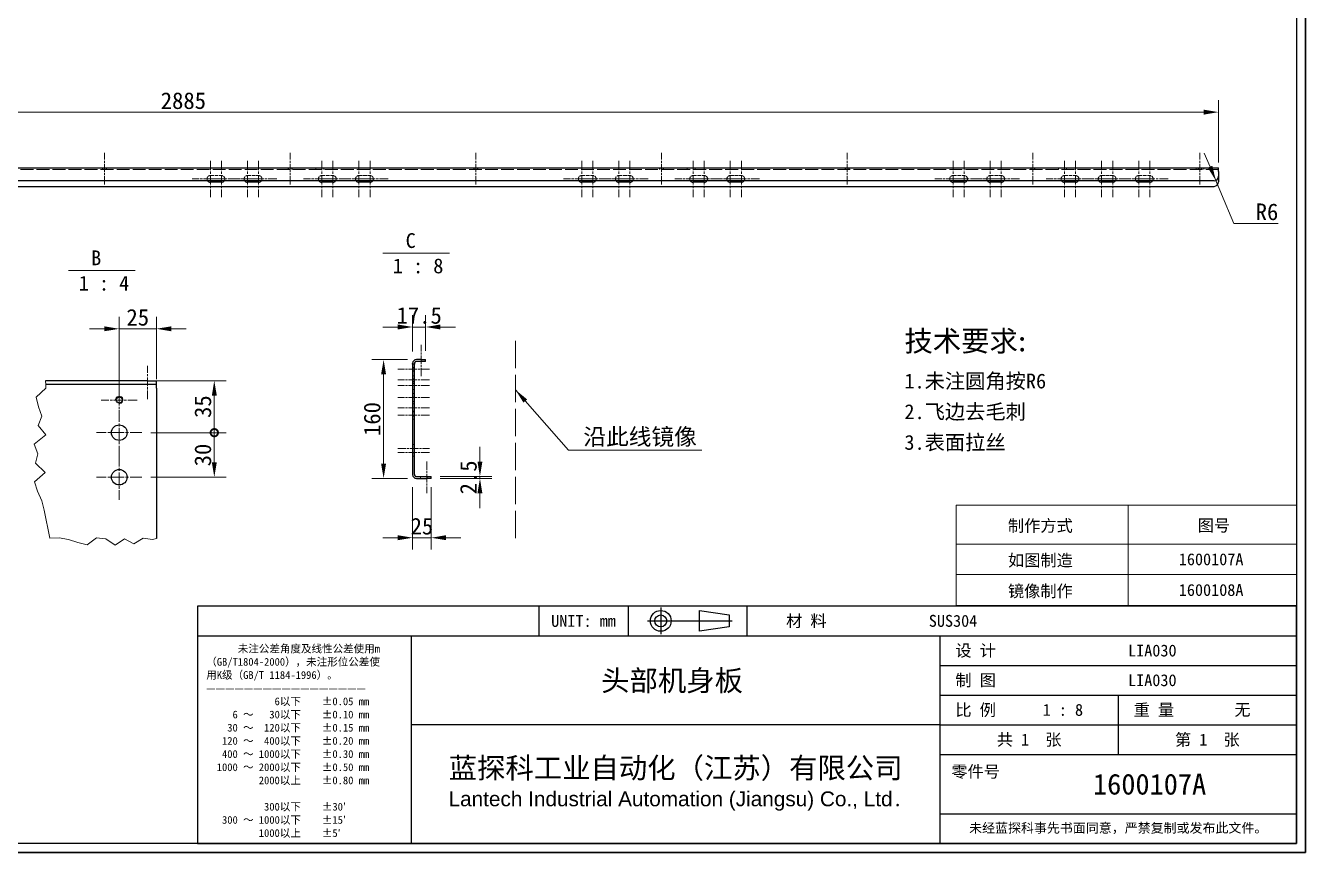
# Model space of a CAD drawing. Header units: millimetres. Extents: x 48 to 3316, y 44 to 2332.
# Drawn here: x 1593 to 3316, y 44 to 1158 of the extents above; entities that cross this region are included whole.
import ezdxf
from ezdxf.enums import TextEntityAlignment as Align

# ---------------------------------------------------------------- set-up
doc = ezdxf.new("R2010")
doc.units = ezdxf.units.MM
doc.header["$LTSCALE"] = 8
doc.linetypes.add('CHAIN', pattern=[0.3543, 0.2362, -0.0295, 0.0591, -0.0295])
doc.linetypes.add('DASHED', pattern=[0.2067, 0.1654, -0.0413])
for name, color, linetype, lineweight in [('1', 7, 'Continuous', 18), ('可见 (ISO)', 7, 'Continuous', 25), ('可见窄的 (ISO)', 7, 'Continuous', 18), ('图框 (ISO)', 7, 'Continuous', 35), ('标题 (ISO)', 7, 'Continuous', 25), ('草图几何图元 (ISO)', 7, 'Continuous', 18)]:
    doc.layers.add(name, color=color, linetype=linetype, lineweight=lineweight)
for name, color, linetype, lineweight, true_color in [('中心标记 (ISO)', 1, 'CHAIN', 18, 0xff0000), ('中心线 (ISO)', 1, 'CHAIN', 18, 0xff0000), ('尺寸 (ISO)', 7, 'Continuous', 18, 0x008000), ('折线 (ISO)', 7, 'Continuous', 18, 0x008000), ('符号 (ISO)', 7, 'Continuous', 18, 0x008000), ('隐藏 (ISO)', 5, 'DASHED', 18, 0x0000ff)]:
    doc.layers.add(name, color=color, linetype=linetype, lineweight=lineweight, true_color=true_color)
doc.styles.add('HZ_33', font='simfang.ttf')
doc.styles.add('文本样式164', font='SimSun.ttf')
doc.styles.add('文本样式165', font='SimSun.ttf')
doc.styles.add('文本样式74', font='SimSun.ttf')
doc.styles.add('最新国标', font='simfang.ttf')
doc.styles.add('注释文本 (ISO)', font='simfang.ttf')
doc.dimstyles.new('默认 (GB)', dxfattribs={"dimscale": 8, "dimtxt": 2.8, "dimasz": 2.5, "dimexe": 2, "dimexo": 1.5, "dimgap": 0.5, "dimtad": 1, "dimtoh": 1, "dimdsep": 46, "dimtxsty": '最新国标', "dimcen": 0.09, "dimdle": 10, "dimclrd": 256, "dimclre": 256, "dimclrt": 256, "dimaunit": 1, "dimadec": 3, "dimazin": 2, "dimtfac": 0.535714, "dimtdec": 3, "dimtmove": 0, "dimatfit": 3, "dimfxl": 0, "dimtolj": 1, "dimlwd": -1, "dimlwe": -1, "dimarcsym": 0})
doc.dimstyles.new('默认 (GB)$7', dxfattribs={"dimscale": 8, "dimtxt": 2.8, "dimasz": 2.5, "dimexe": 2, "dimexo": 1.5, "dimgap": 0.5, "dimtad": 1, "dimtoh": 1, "dimdsep": 46, "dimtxsty": '最新国标', "dimcen": 0.09, "dimdle": 10, "dimclrd": 256, "dimclre": 256, "dimclrt": 256, "dimaunit": 1, "dimadec": 3, "dimazin": 2, "dimtfac": 0.535714, "dimtdec": 3, "dimtmove": 0, "dimatfit": 3, "dimfxl": 0, "dimtolj": 1, "dimlwd": -1, "dimlwe": -1, "dimarcsym": 0})

# ---------------------------------------------------------------- blocks, each defined once
blk = doc.blocks.new('图框 最新国标')
at = {"layer": '图框 (ISO)'}
for p, q in [((414.5, 291.5), (414.5, 5.5)), ((414.5, 5.5), (6, 5.5))]:
    blk.add_line(p, q, dxfattribs=at)
at = {"layer": '图框 (ISO)', "color": 7, "linetype": 'Continuous', "lineweight": 25}
for p, q in [((413, 290), (413, 7)), ((413, 290), (413, 7)), ((413, 7), (6, 7)), ((413, 7), (18, 7))]:
    blk.add_line(p, q, dxfattribs=at)
at = {"layer": '图框 (ISO)', "style": '文本样式74'}
blk.add_attdef('零件代号_001', (42.82, 287.25), '', height=2.5, rotation=180, dxfattribs=at)
blk = doc.blocks.new('标题栏 最新国标')
at = {"layer": '标题 (ISO)'}
for p, q in [((381.98, -183.84), (196.98, -183.84)), ((196.98, -183.84), (196.98, -223.84)), ((254.48, -183.84), (254.48, -188.84)), ((269.48, -183.84), (269.48, -188.84)), ((281.48, -188.09), (281.48, -184.59)), ((281.48, -184.59), (286.48, -185.34)), ((289.48, -183.84), (289.48, -188.84)), ((381.98, -223.84), (381.98, -183.84)), ((383.48, -183.84), (383.48, -225.34)), ((286.48, -187.34), (281.48, -188.09)), ((286.48, -185.34), (286.48, -187.34)), ((196.98, -188.84), (381.98, -188.84)), ((232.98, -188.84), (232.98, -223.84)), ((321.98, -188.84), (321.98, -223.84)), ((321.98, -193.84), (381.98, -193.84)), ((321.98, -198.84), (381.98, -198.84)), ((351.98, -198.84), (351.98, -208.84)), ((321.98, -203.84), (232.98, -203.84)), ((321.98, -203.84), (381.98, -203.84)), ((321.98, -208.84), (381.98, -208.84)), ((321.98, -218.84), (381.98, -218.84)), ((196.98, -223.84), (381.98, -223.84)), ((383.48, -225.34), (196.98, -225.34))]:
    blk.add_line(p, q, dxfattribs=at)
at = {"layer": '标题 (ISO)', "linetype": 'CHAIN', "ltscale": 5.000333}
blk.add_line((274.98, -184.09), (274.98, -188.59), dxfattribs=at)
at = {"layer": '标题 (ISO)', "linetype": 'CHAIN', "ltscale": 15.834605}
blk.add_line((272.73, -186.34), (286.98, -186.34), dxfattribs=at)
at = {"layer": '标题 (ISO)'}
for radius in [1.75, 1]:
    blk.add_circle((274.98, -186.34), radius, dxfattribs=at)
at = {"layer": '1', "style": '文本样式164'}
for s, p in [('材 料', (299.48, -186.34)), ('UNIT: mm', (261.98, -186.34)), ('设 计', (327.98, -191.34)), ('制 图', (327.98, -196.34)), ('比 例', (327.98, -201.34)), ('重 量', (357.98, -201.34)), ('共 1  张', (336.98, -206.34)), ('第 1  张', (366.98, -206.34))]:
    blk.add_text(s, height=2, dxfattribs=at).set_placement(p, align=Align.MIDDLE_CENTER)
at = {"layer": '标题 (ISO)', "style": '注释文本 (ISO)'}
for s, insert, char_height, attachment_point, line_spacing_factor in [('\\fSimSun|b0|i0;{\\H1.3000;      未注公差角度及线性公差使用m\\P}\\fSimSun|b0|i0;{\\H1.3000;（GB/T1804-2000），未注形位公差使\\P}\\fSimSun|b0|i0;{\\H1.3000;用K级（GB/T 1184-1996）。\\P}\\fSimSun|b0|i0;{\\H1.3000;—————————————————\\P}\\fSimSun|b0|i0;{\\H1.3000;             6以下    ±0.05 mm\\P}\\fSimSun|b0|i0;{\\H1.3000;     6 ～   30以下    ±0.10 mm\\P}\\fSimSun|b0|i0;{\\H1.3000;    30 ～  120以下    ±0.15 mm\\P}\\fSimSun|b0|i0;{\\H1.3000;   120 ～  400以下    ±0.20 mm\\P}\\fSimSun|b0|i0;{\\H1.3000;   400 ～ 1000以下    ±0.30 mm\\P}\\fSimSun|b0|i0;{\\H1.3000;  1000 ～ 2000以下    ±0.50 mm\\P}\\fSimSun|b0|i0;{\\H1.3000;          2000以上    ±0.80 mm\\P}\\fSimSun|b0|i0;{\\H1.3000;\\P}\\fSimSun|b0|i0;{\\H1.3000;           300以下    ±30′\\P}\\fSimSun|b0|i0;{\\H1.3000;   300 ～ 1000以下    ±15′\\P}\\fSimSun|b0|i0;{\\H1.3000;          1000以上    ±5′}', (198.48, -206.63), 1.3, 4, 1.023913), ('{\\fMicrosoft YaHei|b0|i0|c134|p34;\\H1.75x;蓝探科工业自动化（江苏）有限公司\\P\\fArial|b0|i0|c0|p34;\\H0.71429x;Lantech Industrial Automation (Jiangsu) Co., Ltd\\fFangSong|b0|i0|c134|p49;.\\H1.15195x; }', (277.48, -213.84), 2, 5, 0.978695)]:
    blk.add_mtext(s, dxfattribs=dict(at, insert=insert, char_height=char_height, attachment_point=attachment_point, line_spacing_factor=line_spacing_factor))
at = {"layer": '标题 (ISO)', "attachment_point": 5, "style": '注释文本 (ISO)'}
for s, insert, char_height in [('\\fFangSong|b0|i0;零件号', (327.98, -211.84), 2), ('\\fSimSun|b0|i0;{\\H1.6000;未经蓝探科事先书面同意，严禁复制或发布此文件。}', (351.98, -221.34), 1.6)]:
    blk.add_mtext(s, dxfattribs=dict(at, insert=insert, char_height=char_height))
at = {"layer": '标题 (ISO)'}
for tag, p, height, style in [('材料_001', (320.09, -187.33), 2, '注释文本 (ISO)'), ('设计人_001', (353.63, -192.33), 2, '注释文本 (ISO)'), ('库存编号_001', (264.95, -198.14), 3.5, '文本样式165'), ('设计人_001', (353.63, -197.33), 2, '注释文本 (ISO)'), ('视图比例_001', (339.26, -202.33), 2, '注释文本 (ISO)'), ('质量\\P3;_001', (371.53, -202.3), 2, '注释文本 (ISO)'), ('零件代号_001', (347.74, -215.59), 3.5, '文本样式165')]:
    blk.add_attdef(tag, p, '', height=height, dxfattribs=dict(at, style=style))
blk = doc.blocks.new('*D5')
at = {"layer": 'Defpoints', "color": 0, "transparency": 16777216}
for p in [(2131.4, 752.1), (2113.9, 707.1), (2131.4, 708.1)]:
    blk.add_point(p, dxfattribs=at)
at = {"layer": '尺寸 (ISO)', "color": 116, "true_color": 0x00803f, "transparency": 16777216}
for p, q in [((2113.9, 719.1), (2113.9, 768.1)), ((2131.4, 720.1), (2131.4, 768.1)), ((2093.9, 752.1), (2073.9, 752.1)), ((2113.9, 752.1), (2131.4, 752.1)), ((2151.4, 752.1), (2171.4, 752.1))]:
    blk.add_line(p, q, dxfattribs=at)
for points in [[(2093.9, 755.5), (2093.9, 748.8), (2113.9, 752.1)], [(2151.4, 755.5), (2151.4, 748.8), (2131.4, 752.1)]]:
    blk.add_solid(points, dxfattribs=at)
at = {"layer": '尺寸 (ISO)', "transparency": 16777216, "insert": (2122.7, 767.5), "char_height": 22.4, "attachment_point": 5, "style": '最新国标'}
blk.add_mtext('\\A1;17.5', dxfattribs=at)
blk = doc.blocks.new('*D6')
at = {"layer": 'Defpoints', "color": 0, "transparency": 16777216}
for p in [(2113.9, 548.1), (2138.9, 548.1), (2138.9, 468.1)]:
    blk.add_point(p, dxfattribs=at)
at = {"layer": '尺寸 (ISO)', "color": 116, "true_color": 0x00803f, "transparency": 16777216}
for p, q in [((2113.9, 536.1), (2113.9, 452.1)), ((2138.9, 536.1), (2138.9, 452.1)), ((2093.9, 468.1), (2073.9, 468.1)), ((2113.9, 468.1), (2138.9, 468.1)), ((2158.9, 468.1), (2178.9, 468.1))]:
    blk.add_line(p, q, dxfattribs=at)
for points in [[(2093.9, 471.5), (2093.9, 464.8), (2113.9, 468.1)], [(2158.9, 471.5), (2158.9, 464.8), (2138.9, 468.1)]]:
    blk.add_solid(points, dxfattribs=at)
at = {"layer": '尺寸 (ISO)', "transparency": 16777216, "insert": (2126.4, 483.5), "char_height": 22.4, "attachment_point": 5, "style": '最新国标'}
blk.add_mtext('\\A1;25', dxfattribs=at)
blk = doc.blocks.new('*D21')
at = {"layer": 'Defpoints', "color": 0, "transparency": 16777216}
for p in [(3199, 1041.7), (411.4, 961.7), (3199, 961.7)]:
    blk.add_point(p, dxfattribs=at)
at = {"layer": '尺寸 (ISO)', "color": 116, "true_color": 0x00803f, "transparency": 16777216}
for p, q in [((411.4, 973.7), (411.4, 1057.7)), ((3199, 973.7), (3199, 1057.7)), ((431.4, 1041.7), (3179, 1041.7))]:
    blk.add_line(p, q, dxfattribs=at)
for points in [[(431.4, 1045), (431.4, 1038.3), (411.4, 1041.7)], [(3179, 1045), (3179, 1038.3), (3199, 1041.7)]]:
    blk.add_solid(points, dxfattribs=at)
at = {"layer": '尺寸 (ISO)', "transparency": 16777216, "insert": (1805.2, 1057), "char_height": 22.4, "attachment_point": 5, "style": '最新国标'}
blk.add_mtext('\\A1;2885', dxfattribs=at)
blk = doc.blocks.new('*D22')
at = {"layer": 'Defpoints', "color": 0, "transparency": 16777216}
for p in [(3193, 955.2), (3195.3, 949.6)]:
    blk.add_point(p, dxfattribs=at)
at = {"layer": '尺寸 (ISO)', "color": 116, "true_color": 0x00803f, "transparency": 16777216}
for p, q in [((3187.6, 968.1), (3179.9, 986.5)), ((3193, 955.2), (3195.3, 949.6)), ((3195.3, 949.6), (3203, 931.2)), ((3219.5, 891.8), (3203, 931.2)), ((3279.3, 891.8), (3219.5, 891.8))]:
    blk.add_line(p, q, dxfattribs=at)
blk.add_solid([(3190.7, 969.4), (3184.5, 966.8), (3195.3, 949.6)], dxfattribs=at)
at = {"layer": '尺寸 (ISO)', "transparency": 16777216, "insert": (3264.3, 907.2), "char_height": 22.4, "attachment_point": 5, "style": '最新国标'}
blk.add_mtext('\\A1;R6', dxfattribs=at)
blk = doc.blocks.new('表格1')
at = {"layer": '符号 (ISO)'}
for p, q in [((355.72, 63.99), (413, 63.99)), ((355.72, 63.99), (355.72, 57.45)), ((384.65, 63.99), (384.65, 57.45)), ((413, 63.99), (413, 57.45)), ((355.72, 57.45), (413, 57.45)), ((355.72, 57.45), (355.72, 47.1)), ((384.65, 57.45), (384.65, 47.1)), ((413, 57.45), (413, 47.1)), ((355.72, 52.33), (413, 52.33)), ((355.72, 47.1), (413, 47.1))]:
    blk.add_line(p, q, dxfattribs=at)
at = {"layer": '符号 (ISO)', "char_height": 2, "attachment_point": 7, "style": '注释文本 (ISO)'}
for s, insert in [('制作方式', (364.43, 59.31)), ('图号', (396.37, 59.37)), ('如图制造', (364.44, 53.49)), ('1600107A', (393.19, 53.85)), ('镜像制作', (364.43, 48.3)), ('1600108A', (393.19, 48.68))]:
    blk.add_mtext(s, dxfattribs=dict(at, insert=insert))
blk = doc.blocks.new('_DotSmall')
at = {"color": 0, "linetype": 'ByBlock', "const_width": 0.5}
blk.add_lwpolyline([(-0.0625, 0, 1), (0.0625, 0, 1)], format="xyb", close=True, dxfattribs=at)
blk = doc.blocks.new('*D35')
at = {"layer": 'Defpoints', "color": 0, "transparency": 16777216}
for p in [(1749.3, 609.7), (1846.8, 609.7), (1749.3, 549.7)]:
    blk.add_point(p, dxfattribs=at)
at = {"layer": '尺寸 (ISO)', "color": 116, "true_color": 0x00803f, "transparency": 16777216}
for p, q in [((1761.3, 609.7), (1862.8, 609.7)), ((1846.8, 569.7), (1846.8, 609.7)), ((1761.3, 549.7), (1862.8, 549.7))]:
    blk.add_line(p, q, dxfattribs=at)
blk.add_solid([(1843.5, 569.7), (1850.2, 569.7), (1846.8, 549.7)], dxfattribs=at)
at = {"layer": '尺寸 (ISO)', "color": 116, "true_color": 0x00803f, "transparency": 16777216, "xscale": 20, "yscale": 20, "zscale": 20, "rotation": 90}
blk.add_blockref('_DotSmall', (1846.8, 609.7), dxfattribs=at)
at = {"layer": '尺寸 (ISO)', "transparency": 16777216, "insert": (1831.5, 579.6), "char_height": 22.4, "attachment_point": 5, "rotation": 90, "style": '最新国标'}
blk.add_mtext('\\A1;30', dxfattribs=at)
blk = doc.blocks.new('*D36')
at = {"layer": 'Defpoints', "color": 0, "transparency": 16777216}
for p in [(1756.8, 679.7), (1846.8, 679.7), (1749.3, 609.7)]:
    blk.add_point(p, dxfattribs=at)
at = {"layer": '尺寸 (ISO)', "color": 116, "true_color": 0x00803f, "transparency": 16777216}
for p, q in [((1768.8, 679.7), (1862.8, 679.7)), ((1846.8, 609.7), (1846.8, 659.7)), ((1761.3, 609.7), (1862.8, 609.7))]:
    blk.add_line(p, q, dxfattribs=at)
blk.add_solid([(1843.5, 659.7), (1850.2, 659.7), (1846.8, 679.7)], dxfattribs=at)
at = {"layer": '尺寸 (ISO)', "color": 116, "true_color": 0x00803f, "transparency": 16777216, "xscale": 20, "yscale": 20, "zscale": 20, "rotation": 270}
blk.add_blockref('_DotSmall', (1846.8, 609.7), dxfattribs=at)
at = {"layer": '尺寸 (ISO)', "transparency": 16777216, "insert": (1831.5, 644.8), "char_height": 22.4, "attachment_point": 5, "rotation": 90, "style": '最新国标'}
blk.add_mtext('\\A1;35', dxfattribs=at)
blk = doc.blocks.new('*D37')
at = {"layer": 'Defpoints', "color": 0, "transparency": 16777216}
for p in [(1768.8, 749.7), (1768.8, 669.7), (1718.8, 640.2)]:
    blk.add_point(p, dxfattribs=at)
at = {"layer": '尺寸 (ISO)', "color": 116, "true_color": 0x00803f, "transparency": 16777216}
for p, q in [((1718.8, 652.2), (1718.8, 765.7)), ((1768.8, 681.7), (1768.8, 765.7)), ((1698.8, 749.7), (1678.8, 749.7)), ((1718.8, 749.7), (1738.8, 749.7)), ((1738.8, 749.7), (1748.8, 749.7)), ((1768.8, 749.7), (1748.8, 749.7)), ((1788.8, 749.7), (1808.8, 749.7))]:
    blk.add_line(p, q, dxfattribs=at)
for points in [[(1698.8, 753), (1698.8, 746.4), (1718.8, 749.7)], [(1788.8, 753), (1788.8, 746.4), (1768.8, 749.7)]]:
    blk.add_solid(points, dxfattribs=at)
at = {"layer": '尺寸 (ISO)', "transparency": 16777216, "insert": (1743.8, 765), "char_height": 22.4, "attachment_point": 5, "style": '最新国标'}
blk.add_mtext('\\A1;25', dxfattribs=at)
blk = doc.blocks.new('*D66')
at = {"layer": 'Defpoints', "color": 0, "transparency": 16777216}
for p in [(2118.9, 708.1), (2074.8, 548.1), (2118.9, 548.1)]:
    blk.add_point(p, dxfattribs=at)
at = {"layer": '尺寸 (ISO)', "color": 116, "true_color": 0x00803f, "transparency": 16777216}
for p, q in [((2106.9, 708.1), (2058.8, 708.1)), ((2074.8, 688.1), (2074.8, 568.1)), ((2106.9, 548.1), (2058.8, 548.1))]:
    blk.add_line(p, q, dxfattribs=at)
for points in [[(2071.4, 688.1), (2078.1, 688.1), (2074.8, 708.1)], [(2071.4, 568.1), (2078.1, 568.1), (2074.8, 548.1)]]:
    blk.add_solid(points, dxfattribs=at)
at = {"layer": '尺寸 (ISO)', "transparency": 16777216, "insert": (2059.4, 628.1), "char_height": 22.4, "attachment_point": 5, "rotation": 90, "style": '最新国标'}
blk.add_mtext('\\A1;160', dxfattribs=at)
blk = doc.blocks.new('*D68')
at = {"layer": 'Defpoints', "color": 0, "transparency": 16777216}
for p in [(2138.9, 550.6), (2138.9, 548.1), (2204.5, 548.1)]:
    blk.add_point(p, dxfattribs=at)
at = {"layer": '尺寸 (ISO)', "color": 116, "true_color": 0x00803f, "transparency": 16777216}
for p, q in [((2204.5, 570.6), (2204.5, 590.6)), ((2150.9, 550.6), (2220.5, 550.6)), ((2150.9, 548.1), (2220.5, 548.1)), ((2204.5, 550.6), (2204.5, 548.1)), ((2204.5, 528.1), (2204.5, 508.1))]:
    blk.add_line(p, q, dxfattribs=at)
for points in [[(2201.2, 570.6), (2207.8, 570.6), (2204.5, 550.6)], [(2201.2, 528.1), (2207.8, 528.1), (2204.5, 548.1)]]:
    blk.add_solid(points, dxfattribs=at)
at = {"layer": '尺寸 (ISO)', "transparency": 16777216, "insert": (2189.1, 549.4), "char_height": 22.4, "attachment_point": 5, "rotation": 90, "style": '最新国标'}
blk.add_mtext('\\A1;2.5', dxfattribs=at)

msp = doc.modelspace()

# ---------------------------------------------------------------- linework, layer by layer
at = {"layer": '中心标记 (ISO)', "ltscale": 6.806046}
for p, q in [((1841.497, 976.1724), (1841.497, 927.1724)), ((1856.497, 976.1724), (1856.497, 927.1724)), ((1891.497, 976.1724), (1891.497, 927.1724)), ((1906.497, 976.1724), (1906.497, 927.1724)), ((1991.497, 976.1724), (1991.497, 927.1724)), ((2006.497, 976.1724), (2006.497, 927.1724)), ((2041.497, 976.1724), (2041.497, 927.1724)), ((2056.497, 976.1724), (2056.497, 927.1724)), ((2341.497, 976.1724), (2341.497, 927.1724)), ((2356.497, 976.1724), (2356.497, 927.1724)), ((2391.497, 976.1724), (2391.497, 927.1724)), ((2406.497, 976.1724), (2406.497, 927.1724)), ((2491.497, 976.1724), (2491.497, 927.1724)), ((2506.497, 976.1724), (2506.497, 927.1724)), ((2541.497, 976.1724), (2541.497, 927.1724)), ((2556.497, 976.1724), (2556.497, 927.1724)), ((2841.497, 976.1724), (2841.497, 927.1724)), ((2856.497, 976.1724), (2856.497, 927.1724)), ((2891.497, 976.1724), (2891.497, 927.1724)), ((2906.497, 976.1724), (2906.497, 927.1724)), ((2991.497, 976.1724), (2991.497, 927.1724)), ((3006.497, 976.1724), (3006.497, 927.1724)), ((3041.497, 976.1724), (3041.497, 927.1724)), ((3056.497, 976.1724), (3056.497, 927.1724)), ((3091.497, 976.1724), (3091.497, 927.1724)), ((3106.497, 976.1724), (3106.497, 927.1724))]:
    msp.add_line(p, q, dxfattribs=at)
at = {"layer": '中心标记 (ISO)', "ltscale": 6.180991}
for p, q in [((1861.497, 951.6724), (1816.997, 951.6724)), ((1880.997, 951.6724), (1836.497, 951.6724)), ((1911.497, 951.6724), (1866.997, 951.6724)), ((1930.997, 951.6724), (1886.497, 951.6724)), ((2011.497, 951.6724), (1966.997, 951.6724)), ((2030.997, 951.6724), (1986.497, 951.6724)), ((2061.497, 951.6724), (2016.997, 951.6724)), ((2080.997, 951.6724), (2036.497, 951.6724)), ((2361.497, 951.6724), (2316.997, 951.6724)), ((2380.997, 951.6724), (2336.497, 951.6724)), ((2411.497, 951.6724), (2366.997, 951.6724)), ((2430.997, 951.6724), (2386.497, 951.6724)), ((2511.497, 951.6724), (2466.997, 951.6724)), ((2530.997, 951.6724), (2486.497, 951.6724)), ((2561.497, 951.6724), (2516.997, 951.6724)), ((2580.997, 951.6724), (2536.497, 951.6724)), ((2861.497, 951.6724), (2816.997, 951.6724)), ((2880.997, 951.6724), (2836.497, 951.6724)), ((2911.497, 951.6724), (2866.997, 951.6724)), ((2930.997, 951.6724), (2886.497, 951.6724)), ((3011.497, 951.6724), (2966.997, 951.6724)), ((3030.997, 951.6724), (2986.497, 951.6724)), ((3061.497, 951.6724), (3016.997, 951.6724)), ((3080.997, 951.6724), (3036.497, 951.6724)), ((3111.497, 951.6724), (3066.997, 951.6724)), ((3130.997, 951.6724), (3086.497, 951.6724))]:
    msp.add_line(p, q, dxfattribs=at)
at = {"layer": '中心标记 (ISO)', "ltscale": 6.70437}
for p, q in [((1718.8409, 677.8492), (1718.8409, 629.5812)), ((1742.9749, 653.7152), (1694.7069, 653.7152))]:
    msp.add_line(p, q, dxfattribs=at)
at = {"layer": '中心标记 (ISO)', "ltscale": 8.472857}
for p, q in [((1718.8409, 640.2152), (1718.8409, 579.2152)), ((1749.3409, 609.7152), (1688.3409, 609.7152)), ((1718.8409, 580.2152), (1718.8409, 519.2152)), ((1749.3409, 549.7152), (1688.3409, 549.7152))]:
    msp.add_line(p, q, dxfattribs=at)
at = {"layer": '中心线 (ISO)', "ltscale": 5.903189}
for p, q in [((1698.997, 944.1724), (1698.997, 986.6724)), ((1948.997, 944.1724), (1948.997, 986.6724)), ((2198.997, 944.1724), (2198.997, 986.6724)), ((2448.997, 944.1724), (2448.997, 986.6724)), ((2698.997, 944.1724), (2698.997, 986.6724)), ((2948.997, 944.1724), (2948.997, 986.6724)), ((3173.997, 944.1724), (3173.997, 986.6724)), ((2125.4178, 685.6447), (2125.4178, 728.1447)), ((2136.4178, 695.1447), (2093.9178, 695.1447)), ((2136.4178, 681.0447), (2093.9178, 681.0447)), ((2136.4178, 673.1447), (2093.9178, 673.1447)), ((2136.4178, 657.1447), (2093.9178, 657.1447)), ((2136.4178, 643.1447), (2093.9178, 643.1447)), ((2136.4178, 633.2447), (2093.9178, 633.2447)), ((2093.9178, 588.1447), (2136.4178, 588.1447)), ((2136.4178, 583.1447), (2093.9178, 583.1447)), ((2132.9178, 570.6447), (2132.9178, 528.1447))]:
    msp.add_line(p, q, dxfattribs=at)
at = {"layer": '中心线 (ISO)', "ltscale": 6.250442}
msp.add_line((1756.8409, 654.7152), (1756.8409, 699.7152), dxfattribs=at)
at = {"layer": '可见 (ISO)'}
for p, q in [((1171.96, 966.6724), (3198.997, 966.6724)), ((3198.997, 961.6724), (3198.997, 966.6724)), ((3192.997, 949.1724), (1173.4034, 949.1724)), ((3198.997, 961.6724), (3198.997, 955.1724)), ((3198.997, 955.1724), (3198.997, 947.6724)), ((1171.96, 941.6724), (3192.997, 941.6724)), ((1856.497, 947.1724), (1841.497, 947.1724)), ((1906.497, 947.1724), (1891.497, 947.1724)), ((2006.497, 947.1724), (1991.497, 947.1724)), ((2056.497, 947.1724), (2041.497, 947.1724)), ((2356.497, 947.1724), (2341.497, 947.1724)), ((2406.497, 947.1724), (2391.497, 947.1724)), ((2506.497, 947.1724), (2491.497, 947.1724)), ((2556.497, 947.1724), (2541.497, 947.1724)), ((2856.497, 947.1724), (2841.497, 947.1724)), ((2906.497, 947.1724), (2891.497, 947.1724)), ((3006.497, 947.1724), (2991.497, 947.1724)), ((3056.497, 947.1724), (3041.497, 947.1724)), ((3106.497, 947.1724), (3091.497, 947.1724)), ((2125.4178, 708.1447), (2118.9178, 708.1447)), ((2125.4178, 708.1447), (2131.4178, 708.1447)), ((2131.4178, 705.6447), (2131.4178, 708.1447)), ((2113.9178, 701.8947), (2113.9178, 703.1447)), ((2116.4178, 701.8947), (2113.9178, 701.8947)), ((2113.9178, 701.8947), (2113.9178, 553.1447)), ((2116.4178, 703.1447), (2116.4178, 701.8947)), ((2116.4178, 553.1447), (2116.4178, 701.8947)), ((2125.4178, 705.6447), (2118.9178, 705.6447)), ((2131.4178, 705.6447), (2125.4178, 705.6447)), ((1756.8409, 679.7152), (1619.718, 679.7152)), ((1756.8409, 674.7152), (1619.9606, 674.7152)), ((1756.8409, 679.7152), (1768.8409, 679.7152)), ((1768.8409, 674.7152), (1756.8409, 674.7152)), ((1768.8409, 674.7152), (1768.8409, 679.7152)), ((1768.8409, 669.7152), (1768.8409, 674.7152)), ((1768.8409, 669.7152), (1768.8409, 467.2485)), ((2118.9178, 550.6447), (2132.9178, 550.6447)), ((2118.9178, 548.1447), (2132.9178, 548.1447)), ((2132.9178, 550.6447), (2138.9178, 550.6447)), ((2138.9178, 548.1447), (2132.9178, 548.1447)), ((2138.9178, 548.1447), (2138.9178, 550.6447))]:
    msp.add_line(p, q, dxfattribs=at)
for centre, radius in [((1718.8409, 653.7152), 4.134), ((1718.8409, 609.7152), 10.5), ((1718.8409, 549.7152), 10.5)]:
    msp.add_circle(centre, radius, dxfattribs=at)
for centre, radius, start, end in [((1841.497, 951.6724), 4.5, 213.7489886, 270), ((1856.497, 951.6724), 4.5, 270, 326.2510114), ((1891.497, 951.6724), 4.5, 213.7489886, 270), ((1906.497, 951.6724), 4.5, 270, 326.2510114), ((1991.497, 951.6724), 4.5, 213.7489886, 270), ((2006.497, 951.6724), 4.5, 270, 326.2510114), ((2041.497, 951.6724), 4.5, 213.7489886, 270), ((2056.497, 951.6724), 4.5, 270, 326.2510114), ((2341.497, 951.6724), 4.5, 213.7489886, 270), ((2356.497, 951.6724), 4.5, 270, 326.2510114), ((2391.497, 951.6724), 4.5, 213.7489886, 270), ((2406.497, 951.6724), 4.5, 270, 326.2510114), ((2491.497, 951.6724), 4.5, 213.7489886, 270), ((2506.497, 951.6724), 4.5, 270, 326.2510114), ((2541.497, 951.6724), 4.5, 213.7489886, 270), ((2556.497, 951.6724), 4.5, 270, 326.2510114), ((2841.497, 951.6724), 4.5, 213.7489886, 270), ((2856.497, 951.6724), 4.5, 270, 326.2510114), ((2891.497, 951.6724), 4.5, 213.7489886, 270), ((2906.497, 951.6724), 4.5, 270, 326.2510114), ((2991.497, 951.6724), 4.5, 213.7489886, 270), ((3006.497, 951.6724), 4.5, 270, 326.2510114), ((3041.497, 951.6724), 4.5, 213.7489886, 270), ((3056.497, 951.6724), 4.5, 270, 326.2510114), ((3091.497, 951.6724), 4.5, 213.7489886, 270), ((3106.497, 951.6724), 4.5, 270, 326.2510114), ((3192.997, 955.1724), 6, 270, 0), ((3192.997, 947.6724), 6, 270, 0), ((2118.9178, 703.1447), 5, 90, 180), ((2118.9178, 703.1447), 2.5, 90, 180), ((2118.9178, 553.1447), 5, 180, 270), ((2118.9178, 553.1447), 2.5, 180, 270)]:
    msp.add_arc(centre, radius, start, end, dxfattribs=at)
at = {"layer": '可见窄的 (ISO)'}
msp.add_arc((1718.8409, 653.7152), 5, 280, 190, dxfattribs=at)
at = {"layer": '折线 (ISO)'}
for p, q in [((1619.9606, 674.7152), (1619.718, 679.7152)), ((1620.1883, 670.0206), (1619.9606, 674.7152)), ((1606.7552, 657.3499), (1619.8645, 669.7152)), ((1610.133, 644.6792), (1606.7552, 657.3499)), ((1619.8645, 669.7152), (1620.1883, 670.0206)), ((1614.6528, 632.0084), (1610.133, 644.6792)), ((1609.7227, 619.3377), (1614.6528, 632.0084)), ((1604.4657, 593.9962), (1620.0151, 606.667)), ((1620.0151, 606.667), (1609.7227, 619.3377)), ((1609.0642, 581.3255), (1604.4657, 593.9962)), ((1605.8942, 568.6548), (1609.0642, 581.3255)), ((1604.5963, 543.3133), (1618.9152, 555.984)), ((1618.9152, 555.984), (1605.8942, 568.6548)), ((1608.9313, 530.6425), (1604.5963, 543.3133)), ((1614.3926, 517.9718), (1608.9313, 530.6425)), ((1617.9264, 505.3011), (1614.3926, 517.9718)), ((1625.3573, 467.3841), (1617.9264, 505.3011)), ((1637.9299, 467.8204), (1625.3573, 467.3841)), ((1650.5024, 465.5884), (1637.9299, 467.8204)), ((1663.0749, 461.8986), (1650.5024, 465.5884)), ((1688.2199, 467.9217), (1675.6474, 458.736)), ((1700.7924, 466.5289), (1688.2199, 467.9217)), ((1713.3649, 457.8837), (1700.7924, 466.5289)), ((1725.9374, 466.7378), (1713.3649, 457.8837)), ((1738.51, 460.0632), (1725.9374, 466.7378)), ((1751.0825, 467.3381), (1738.51, 460.0632)), ((1763.655, 465.5913), (1751.0825, 467.3381)), ((1768.8409, 467.2485), (1763.655, 465.5913)), ((1675.6474, 458.736), (1663.0749, 461.8986))]:
    msp.add_line(p, q, dxfattribs=at)
at = {"layer": '符号 (ISO)'}
for p, q in [((2073.6374, 851.5715), (2163.462, 851.5715)), ((1650.6587, 828.4192), (1740.4833, 828.4192))]:
    msp.add_line(p, q, dxfattribs=at)
at = {"layer": '草图几何图元 (ISO)', "color": 1, "linetype": 'DASHED', "ltscale": 27.704737, "true_color": 0xff0000}
msp.add_line((2252.4136, 733.4618), (2252.4136, 458.5865), dxfattribs=at)
at = {"layer": '隐藏 (ISO)', "ltscale": 0.595118}
for p, q in [((1696.497, 966.6724), (1696.497, 964.1724)), ((1696.93, 964.1724), (1696.93, 966.6724)), ((1701.064, 964.1724), (1701.064, 966.6724)), ((1701.497, 964.1724), (1701.497, 966.6724)), ((1946.497, 966.6724), (1946.497, 964.1724)), ((1946.93, 964.1724), (1946.93, 966.6724)), ((1951.064, 964.1724), (1951.064, 966.6724)), ((1951.497, 964.1724), (1951.497, 966.6724)), ((1983.747, 964.1724), (1983.747, 966.6724)), ((1994.247, 964.1724), (1994.247, 966.6724)), ((2196.497, 966.6724), (2196.497, 964.1724)), ((2196.93, 964.1724), (2196.93, 966.6724)), ((2201.064, 964.1724), (2201.064, 966.6724)), ((2201.497, 964.1724), (2201.497, 966.6724)), ((2446.497, 966.6724), (2446.497, 964.1724)), ((2446.93, 964.1724), (2446.93, 966.6724)), ((2451.064, 964.1724), (2451.064, 966.6724)), ((2451.497, 964.1724), (2451.497, 966.6724)), ((2483.747, 964.1724), (2483.747, 966.6724)), ((2494.247, 964.1724), (2494.247, 966.6724)), ((2696.497, 966.6724), (2696.497, 964.1724)), ((2696.93, 964.1724), (2696.93, 966.6724)), ((2701.064, 964.1724), (2701.064, 966.6724)), ((2701.497, 964.1724), (2701.497, 966.6724)), ((2946.497, 966.6724), (2946.497, 964.1724)), ((2946.93, 964.1724), (2946.93, 966.6724)), ((2951.064, 964.1724), (2951.064, 966.6724)), ((2951.497, 964.1724), (2951.497, 966.6724)), ((2983.747, 964.1724), (2983.747, 966.6724)), ((2994.247, 964.1724), (2994.247, 966.6724)), ((3168.747, 964.1724), (3168.747, 966.6724)), ((3171.497, 966.6724), (3171.497, 964.1724)), ((3171.93, 964.1724), (3171.93, 966.6724)), ((3176.064, 964.1724), (3176.064, 966.6724)), ((3176.497, 964.1724), (3176.497, 966.6724)), ((3179.247, 964.1724), (3179.247, 966.6724)), ((2116.4178, 697.6447), (2113.9178, 697.6447)), ((2116.4178, 697.2117), (2113.9178, 697.2117)), ((2116.4178, 693.0777), (2113.9178, 693.0777)), ((2113.9178, 692.6447), (2116.4178, 692.6447)), ((2116.4178, 686.2947), (2113.9178, 686.2947)), ((2116.4178, 682.1447), (2113.9178, 682.1447)), ((2113.9178, 678.6447), (2116.4178, 678.6447)), ((2116.4178, 678.3947), (2113.9178, 678.3947)), ((2116.4178, 675.7947), (2113.9178, 675.7947)), ((2116.4178, 667.8947), (2113.9178, 667.8947)), ((2116.4178, 662.3947), (2113.9178, 662.3947)), ((2113.9178, 657.6447), (2116.4178, 657.6447)), ((2116.4178, 651.8947), (2113.9178, 651.8947)), ((2116.4178, 648.3947), (2113.9178, 648.3947)), ((2116.4178, 638.4947), (2113.9178, 638.4947)), ((2116.4178, 637.8947), (2113.9178, 637.8947)), ((2116.4178, 632.1447), (2113.9178, 632.1447)), ((2116.4178, 627.9947), (2113.9178, 627.9947)), ((2113.9178, 593.6447), (2116.4178, 593.6447)), ((2116.4178, 588.3947), (2113.9178, 588.3947)), ((2113.9178, 582.6447), (2116.4178, 582.6447)), ((2116.4178, 577.8947), (2113.9178, 577.8947)), ((2124.4178, 548.1447), (2124.4178, 550.6447)), ((2133.4178, 548.1447), (2133.4178, 550.6447))]:
    msp.add_line(p, q, dxfattribs=at)
at = {"layer": '隐藏 (ISO)', "ltscale": 13.040773}
msp.add_line((3198.997, 964.1724), (1171.96, 964.1724), dxfattribs=at)
at = {"layer": '隐藏 (ISO)', "ltscale": 3.571206}
for p, q in [((1841.497, 956.1724), (1856.497, 956.1724)), ((1891.497, 956.1724), (1906.497, 956.1724)), ((1991.497, 956.1724), (2006.497, 956.1724)), ((2041.497, 956.1724), (2056.497, 956.1724)), ((2341.497, 956.1724), (2356.497, 956.1724)), ((2391.497, 956.1724), (2406.497, 956.1724)), ((2491.497, 956.1724), (2506.497, 956.1724)), ((2541.497, 956.1724), (2556.497, 956.1724)), ((2841.497, 956.1724), (2856.497, 956.1724)), ((2891.497, 956.1724), (2906.497, 956.1724)), ((2991.497, 956.1724), (3006.497, 956.1724)), ((3041.497, 956.1724), (3056.497, 956.1724)), ((3091.497, 956.1724), (3106.497, 956.1724))]:
    msp.add_line(p, q, dxfattribs=at)
at = {"layer": '隐藏 (ISO)', "ltscale": 2.313921}
for centre, start, end in [((1841.497, 951.6724), 90, 213.7489886), ((1856.497, 951.6724), 326.2510114, 90), ((1891.497, 951.6724), 90, 213.7489886), ((1906.497, 951.6724), 326.2510114, 90), ((1991.497, 951.6724), 90, 213.7489886), ((2006.497, 951.6724), 326.2510114, 90), ((2041.497, 951.6724), 90, 213.7489886), ((2056.497, 951.6724), 326.2510114, 90), ((2341.497, 951.6724), 90, 213.7489886), ((2356.497, 951.6724), 326.2510114, 90), ((2391.497, 951.6724), 90, 213.7489886), ((2406.497, 951.6724), 326.2510114, 90), ((2491.497, 951.6724), 90, 213.7489886), ((2506.497, 951.6724), 326.2510114, 90), ((2541.497, 951.6724), 90, 213.7489886), ((2556.497, 951.6724), 326.2510114, 90), ((2841.497, 951.6724), 90, 213.7489886), ((2856.497, 951.6724), 326.2510114, 90), ((2891.497, 951.6724), 90, 213.7489886), ((2906.497, 951.6724), 326.2510114, 90), ((2991.497, 951.6724), 90, 213.7489886), ((3006.497, 951.6724), 326.2510114, 90), ((3041.497, 951.6724), 90, 213.7489886), ((3056.497, 951.6724), 326.2510114, 90), ((3091.497, 951.6724), 90, 213.7489886), ((3106.497, 951.6724), 326.2510114, 90)]:
    msp.add_arc(centre, 4.5, start, end, dxfattribs=at)

# ---------------------------------------------------------------- block references
at = {"xscale": 8, "yscale": 8, "zscale": 8}
for name in ['图框 最新国标', '表格1']:
    msp.add_blockref(name, (0, 0), dxfattribs=at)
ref = msp.add_blockref('标题栏 最新国标', (248.1398, 1846.7542), dxfattribs=dict(xscale=8, yscale=8, zscale=8))
ref.add_attrib('零件代号_001', '1600107A', (3030.0335, 122), dxfattribs={"layer": '标题 (ISO)', "height": 28, "style": '文本样式165'})
ref.add_attrib('库存编号_001', '头部机身板', (2367.7318, 261.6089), dxfattribs={"layer": '标题 (ISO)', "height": 28, "style": '文本样式165'})
ref.add_attrib('质量\\P3;_001', '无', (3220.3429, 228.32), dxfattribs={"layer": '标题 (ISO)', "height": 16, "style": '注释文本 (ISO)'})
ref.add_attrib('视图比例_001', '1 : 8', (2962.1943, 228.1371), dxfattribs={"layer": '标题 (ISO)', "height": 16, "style": '注释文本 (ISO)'})
ref.add_attrib('设计人_001', 'LIA030', (3077.2114, 308.0914), dxfattribs={"layer": '标题 (ISO)', "height": 16, "style": '注释文本 (ISO)'})
ref.add_attrib('设计人_001', 'LIA030', (3077.2114, 268.0914), dxfattribs={"layer": '标题 (ISO)', "height": 16, "style": '注释文本 (ISO)'})
ref.add_attrib('材料_001', 'SUS304', (2808.8914, 348.0914), dxfattribs={"layer": '标题 (ISO)', "height": 16, "style": '注释文本 (ISO)'})

# ---------------------------------------------------------------- texts
at = {"layer": '符号 (ISO)', "char_height": 20, "attachment_point": 7, "style": 'HZ_33'}
for s, insert in [('C ', (2104.4749, 858.2858)), ('B ', (1680.9843, 835.309)), (' 1 : 8', (2073.6374, 824.1554)), (' 1 : 4', (1650.6587, 800.8277))]:
    msp.add_mtext(s, dxfattribs=dict(at, insert=insert))
at = {"layer": '符号 (ISO)', "insert": (2776.0595, 665.8321), "char_height": 16, "width": 209.590645, "attachment_point": 4, "line_spacing_factor": 1.240703, "style": '注释文本 (ISO)'}
msp.add_mtext('{\\H1.75x;技术要求\\fCalibri|b0|i0|c0|p34;:\\fFangSong|b0|i0|c134|p49;\\P\\H0.71429x;1.未注圆角按R6\\P2.飞边去毛刺\\P3.表面拉丝}', dxfattribs=at)
at = {"layer": '符号 (ISO)', "insert": (2343.742, 615.4525), "char_height": 22.4, "width": 167.67252, "attachment_point": 1, "style": '最新国标'}
msp.add_mtext('\\fFangSong|b0|i0;沿此线镜像', dxfattribs=at)

# ---------------------------------------------------------------- dimensions: what is measured, and where the dimension line sits
at = {"layer": '尺寸 (ISO)', "color": 116, "true_color": 0x00803f}
dim = msp.add_linear_dim(base=(3198.997, 1041.6724), p1=(411.3704, 961.6724), p2=(3198.997, 961.6724), angle=180, text='2885', dimstyle='默认 (GB)', override={"dimgap": 0.5, "dimtoh": 0, "dimdec": 2, "dimlfac": 1.034931, "dimtol": 0, "dimlim": 0, "dimtp": 0, "dimtm": 0, "dimtdec": 3, "dimtofl": 0, "dimatfit": 1}, dxfattribs=at)
dim.commit()
dim.dimension.update_dxf_attribs({"geometry": '*D21', "text_midpoint": (1805.1837, 1041.6724), "dimtype": 160})
dim = msp.add_radius_dim(center=(3192.997, 955.1724), mpoint=(3195.3139, 949.6378), dimstyle='默认 (GB)', override={"dimgap": 0.5, "dimtih": 1, "dimdec": 2, "dimlfac": 1, "dimcen": 0, "dimtol": 0, "dimlim": 0, "dimtp": 0, "dimtm": 0, "dimtdec": 3}, dxfattribs=at)
dim.commit()
dim.dimension.update_dxf_attribs({"geometry": '*D22', "text_midpoint": (3264.2758, 891.8416), "dimtype": 164})
for base, p1, p2, angle, override, picture, middle in [((1768.8409, 749.7152), (1718.8409, 640.2152), (1768.8409, 669.7152), 180, {"dimgap": 0.5, "dimtoh": 0, "dimdec": 2, "dimlfac": 0.5, "dimtol": 0, "dimlim": 0, "dimtp": 0, "dimtm": 0, "dimtdec": 3, "dimtofl": 0}, '*D37', (1743.8409, 749.7152)), ((2074.777, 548.1447), (2118.9178, 708.1447), (2118.9178, 548.1447), 270, {"dimgap": 0.5, "dimtoh": 0, "dimdec": 2, "dimtol": 0, "dimlim": 0, "dimtp": 0, "dimtm": 0, "dimtdec": 3, "dimtofl": 0, "dimatfit": 1}, '*D66', (2074.777, 628.1447)), ((1846.8409, 679.7152), (1749.3409, 609.7152), (1756.8409, 679.7152), 90, {"dimgap": 0.5, "dimtoh": 0, "dimdec": 2, "dimlfac": 0.5, "dimblk1": 'DotSmall', "dimsah": 1, "dimdle": 0, "dimtol": 0, "dimlim": 0, "dimtp": 0, "dimtm": 0, "dimtdec": 3, "dimtofl": 0, "dimatfit": 1}, '*D36', (1846.8409, 644.7952)), ((1846.8409, 609.7152), (1749.3409, 549.7152), (1749.3409, 609.7152), 90, {"dimgap": 0.5, "dimtoh": 0, "dimdec": 2, "dimlfac": 0.5, "dimblk2": 'DotSmall', "dimsah": 1, "dimdle": 0, "dimtol": 0, "dimlim": 0, "dimtp": 0, "dimtm": 0, "dimtdec": 3, "dimtofl": 0, "dimatfit": 1}, '*D35', (1846.8409, 579.6352)), ((2204.5122, 548.1447), (2138.9178, 550.6447), (2138.9178, 548.1447), 270, {"dimgap": 0.5, "dimtoh": 0, "dimdec": 2, "dimtol": 0, "dimlim": 0, "dimtp": 0, "dimtm": 0, "dimtdec": 3, "dimtofl": 1, "dimatfit": 1}, '*D68', (2204.5122, 549.3947))]:
    dim = msp.add_linear_dim(base=base, p1=p1, p2=p2, angle=angle, dimstyle='默认 (GB)', override=override, dxfattribs=at)
    dim.commit()
    dim.dimension.update_dxf_attribs({"geometry": picture, "text_midpoint": middle, "dimtype": 160})
for base, p1, p2, picture, middle in [((2131.4178, 752.1425), (2113.9178, 707.1447), (2131.4178, 708.1447), '*D5', (2122.6678, 752.1425)), ((2138.9178, 468.1447), (2113.9178, 548.1447), (2138.9178, 548.1447), '*D6', (2126.4178, 468.1447))]:
    dim = msp.add_linear_dim(base=base, p1=p1, p2=p2, dimstyle='默认 (GB)', override={"dimgap": 0.5, "dimtoh": 0, "dimdec": 2, "dimtol": 0, "dimlim": 0, "dimtp": 0, "dimtm": 0, "dimtdec": 3, "dimtofl": 1, "dimatfit": 1}, dxfattribs=at)
    dim.commit()
    dim.dimension.update_dxf_attribs({"geometry": picture, "text_midpoint": middle, "dimtype": 160})

# ---------------------------------------------------------------- leaders
at = {"layer": '符号 (ISO)', "annotation_type": 0, "has_hookline": 1, "hookline_direction": 0, "text_width": 159.36}
msp.add_leader([(2252.4136, 667.3525), (2323.742, 586.2954), (2343.742, 586.2954)], dimstyle='默认 (GB)$7', override={"dimgap": 0, "dimtad": 1}, dxfattribs=at)

doc.saveas('drawing.dxf')
